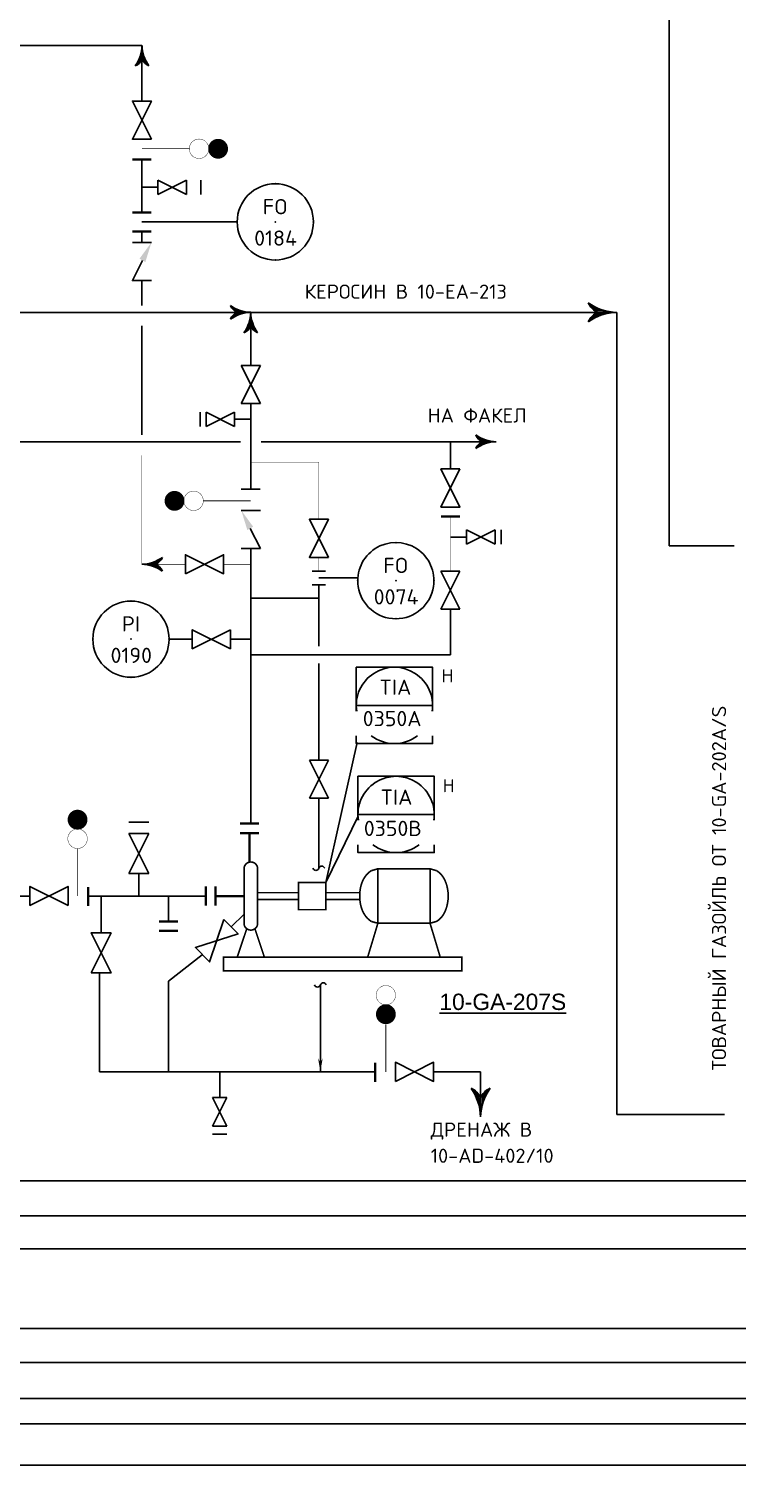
# Model space of a CAD drawing. Extents: x 78 to 490, y 181 to 404.
# Drawn here: x 243.93 to 250.44, y 185.82 to 199.01 of the extents above; entities that cross this region are included whole.
import ezdxf
from ezdxf.enums import TextEntityAlignment as Align

# ---------------------------------------------------------------- set-up
doc = ezdxf.new("R2010")
doc.units = 0
doc.linetypes.add('DASH', pattern=[0.15625, 0.09375, -0.0625])
doc.linetypes.add('SDASH', pattern=[0.09375, 0.046875, -0.046875])
doc.layers.get('0').update_dxf_attribs({"linetype": 'CONTINUOUS'})
for name, color, linetype in [('IN-ATTRIBS', 7, 'CONTINUOUS'), ('IN-INST-TAP', 7, 'CONTINUOUS'), ('IN-INSTRUMENT', 7, 'SDASH'), ('IN-MIN-PROC', 7, 'CONTINUOUS'), ('IN-TEXT', 51, 'CONTINUOUS')]:
    doc.layers.add(name, color=color, linetype=linetype)
doc.styles.add('ATTRIBS', font='SIMPLEX', dxfattribs={"width": 0.8, "height": 0.125})
doc.styles.add('HELV', font='HELV', dxfattribs={"height": 0.15})
doc.styles.add('NARROW', font='simplex', dxfattribs={"width": 0.75, "height": 0.1})
doc.styles.add('S1', font='simplex.shx')
doc.styles.add('SIMPLEX', font='SIMPLEX.shx')

# ---------------------------------------------------------------- blocks, each defined once
blk = doc.blocks.new('PE1')
for centre, start, end in [((-0.009, 0.027), 288.4319, 71.5681), ((0.009, -0.027), 108.4319, 251.5681)]:
    blk.add_arc(centre, 0.0284, start, end)
blk = doc.blocks.new('PH29')
at = {"layer": 'IN-ATTRIBS'}
for p in [(0, 0.25), (-0.25, 0), (0, 0), (0.25, 0), (0, -0.25)]:
    blk.add_point(p, dxfattribs=at)
at = {"layer": 'IN-ATTRIBS', "flags": 1}
for tag, style, width, p in [('IDNUM', 'ATTRIBS', 0.8, (0.0087, 0.5838)), ('DWGNO', 'ATTRIBS', 0.8, (0.0029, 0.4474)), ('FILENO', 'ATTRIBS', 0.8, (-0.003, 0.3111)), ('LOC', 'ATTRIBS', 0.8, (-0.0799, -0.422)), ('SIG', 'ATTRIBS', 0.8, (-0.0872, -0.5633)), ('INSTALL', 'ATTRIBS', 0.8, (-0.0872, -0.6994)), ('SERV', 'ATTRIBS', 0.8, (-0.0834, -0.8376)), ('DATE', 'ATTRIBS', 0.8, (-0.0881, -0.9694)), ('DES', 'NARROW', 0.75, (-0.0866, -1.1017)), ('CSYS', 'NARROW', 0.75, (-0.0866, -1.2425))]:
    blk.add_attdef(tag, text='', height=0.1, dxfattribs=dict(at, style=style, width=width)).set_placement(p, align=Align.CENTER)
at = {"layer": 'IN-ATTRIBS', "style": 'ATTRIBS', "flags": 1}
blk.add_attdef('SYSCDI', text='', height=0.1, dxfattribs=at).set_placement((-0.3125, 0.3125), align=Align.RIGHT)
at = {"layer": 'IN-ATTRIBS', "style": 'S1'}
for tag, p in [('XT', (0.3241, 0.2568)), ('A1', (0.3233, 0.1153)), ('A2', (0.3233, -0.0347)), ('A3', (0.3233, -0.1847)), ('RES', (0.3233, -0.3422))]:
    blk.add_attdef(tag, p, '', height=0.1, dxfattribs=at)
at = {"layer": 'IN-ATTRIBS', "style": 'ATTRIBS'}
blk.add_attdef('SYSCDV', text='', height=0.1, dxfattribs=at).set_placement((-0.3125, 0.1411), align=Align.RIGHT)
at = {"layer": 'IN-ATTRIBS', "style": 'S1'}
for tag, p in [('INSTTYPE', (-0.0002, 0.0499)), ('TAGNUM', (0.0019, -0.1561)), ('MD', (0.4017, -0.5655)), ('SZ', (0.4017, -0.6963))]:
    blk.add_attdef(tag, text='', height=0.1, dxfattribs=at).set_placement(p, align=Align.CENTER)

msp = doc.modelspace()

# ---------------------------------------------------------------- linework, layer by layer
at = {"color": 3, "linetype": 'Continuous'}
for p, q in [((249.816, 204.895), (249.816, 194.264)), ((240.973, 196.407), (245.848, 196.407)), ((245.973, 196.407), (249.161, 196.407)), ((245.973, 195.919), (245.973, 196.274)), ((245.972, 194.783), (245.973, 195.569)), ((245.973, 191.714), (245.973, 194.239)), ((250.413, 194.264), (249.816, 194.264)), ((243.001, 191.049), (243.945, 191.049)), ((245.561, 191.049), (244.48, 191.049)), ((245.217, 191.049), (245.217, 190.816))]:
    msp.add_line(p, q, dxfattribs=at)
at = {"color": 5, "linetype": 'Continuous'}
for p, q in [((244.973, 198.857), (235.576, 198.857)), ((244.973, 198.346), (244.973, 198.857)), ((244.973, 197.325), (244.973, 197.811)), ((244.973, 197.049), (244.973, 197.148)), ((244.973, 196.469), (244.973, 196.699)), ((244.973, 195.282), (244.973, 196.282)), ((243.098, 195.219), (245.879, 195.219)), ((246.067, 195.219), (248.101, 195.219)), ((247.807, 194.969), (247.807, 195.219)), ((246.598, 193.907), (246.598, 193.782)), ((246.598, 193.782), (245.973, 193.782)), ((246.598, 193.782), (246.598, 193.344)), ((247.807, 193.264), (247.807, 193.682)), ((245.973, 193.264), (247.807, 193.264)), ((246.598, 192.296), (246.598, 193.184)), ((246.598, 191.309), (246.598, 191.946)), ((244.598, 190.711), (244.598, 191.049)), ((245.911, 190.883), (245.792, 190.767)), ((245.528, 190.51), (245.218, 190.269)), ((245.528, 190.51), (245.218, 190.269)), ((244.585, 189.435), (244.585, 190.344)), ((245.218, 190.269), (245.218, 189.435)), ((246.612, 190.233), (246.612, 189.435)), ((246.612, 189.518), (246.612, 189.56)), ((247.116, 189.435), (244.585, 189.435)), ((248.083, 189.435), (247.651, 189.435)), ((248.083, 189.435), (248.083, 189.021))]:
    msp.add_line(p, q, dxfattribs=at)
at = {"color": 2}
for p, q in [((245.121, 197.555), (244.973, 197.555)), ((245.121, 197.621), (245.383, 197.49)), ((245.383, 197.621), (245.121, 197.49)), ((245.121, 197.49), (245.121, 197.621)), ((245.383, 197.49), (245.383, 197.621)), ((245.515, 197.49), (245.515, 197.621)), ((245.061, 197.049), (244.886, 197.049)), ((246.061, 195.569), (245.886, 195.919)), ((246.061, 195.919), (245.886, 195.569)), ((245.886, 195.919), (246.061, 195.919)), ((245.886, 195.569), (246.061, 195.569)), ((245.509, 195.492), (245.509, 195.36)), ((245.563, 195.492), (245.563, 195.36)), ((245.563, 195.36), (245.825, 195.492)), ((245.825, 195.36), (245.563, 195.492)), ((245.825, 195.492), (245.825, 195.36)), ((245.885, 194.783), (246.06, 194.783)), ((245.886, 194.589), (246.061, 194.589)), ((246.061, 194.239), (245.968, 194.424)), ((247.954, 194.41), (247.954, 194.279)), ((248.217, 194.279), (247.954, 194.41)), ((247.954, 194.279), (248.217, 194.41)), ((248.217, 194.41), (248.217, 194.279)), ((248.271, 194.41), (248.271, 194.279)), ((245.886, 194.239), (246.061, 194.239)), ((247.719, 194.032), (247.894, 194.032)), ((247.894, 193.682), (247.719, 194.032)), ((247.894, 194.032), (247.719, 193.682)), ((247.719, 193.682), (247.894, 193.682)), ((246.686, 192.296), (246.511, 191.946)), ((246.686, 191.946), (246.511, 192.296)), ((246.511, 192.296), (246.686, 192.296)), ((246.511, 191.946), (246.686, 191.946)), ((245.037, 191.728), (244.853, 191.728)), ((244.853, 191.623), (245.037, 191.256)), ((244.853, 191.256), (245.037, 191.623)), ((245.037, 191.623), (244.853, 191.623)), ((245.037, 191.256), (244.853, 191.256)), ((244.945, 191.256), (244.945, 191.049)), ((245.689, 189.199), (245.689, 189.435)), ((245.754, 188.936), (245.623, 189.199)), ((245.754, 189.199), (245.623, 188.936)), ((245.623, 189.199), (245.754, 189.199)), ((245.623, 188.936), (245.754, 188.936)), ((245.623, 188.862), (245.754, 188.862))]:
    msp.add_line(p, q, dxfattribs=at)
at = {"color": 7, "linetype": 'Continuous'}
for p, q in [((249.161, 196.407), (249.335, 196.407)), ((246.942, 192.799), (247.642, 192.799)), ((246.957, 191.798), (247.657, 191.798))]:
    msp.add_line(p, q, dxfattribs=at)
at = {"color": 3}
for p, q in [((249.335, 196.407), (249.335, 189.044)), ((249.335, 189.044), (250.322, 189.044)), ((224.197, 188.436), (250.53, 188.436)), ((224.197, 188.115), (277.724, 188.115)), ((223.995, 187.811), (277.719, 187.811)), ((116.38, 187.08), (277.715, 187.08)), ((116.213, 186.766), (277.81, 186.766)), ((106.748, 186.436), (278.396, 186.436))]:
    msp.add_line(p, q, dxfattribs=at)
at = {"color": 7}
for p in [(246.95, 192.459), (246.959, 191.783)]:
    msp.add_line(p, (246.661, 191.174), dxfattribs=at)
at = {"color": 6}
for p, q in [((247.14, 191.299), (247.14, 190.799)), ((247.619, 190.799), (247.619, 191.299)), ((79.948, 185.824), (463.566, 185.824))]:
    msp.add_line(p, q, dxfattribs=at)
at = {"color": 5}
msp.add_line((105.865, 186.205), (278.747, 186.205), dxfattribs=at)
at = {"color": 5, "linetype": 'Continuous'}
for points in [[(244.975, 198.857, 0.150368), (245.037, 198.67)], [(244.975, 198.732, -0.206864), (244.912, 198.67)], [(244.975, 198.732, 0.206864), (245.037, 198.67)], [(248.101, 195.219, -0.206864), (248.038, 195.282)], [(248.226, 195.219, 0.150368), (248.038, 195.157)], [(248.101, 195.219, 0.206864), (248.038, 195.157)], [(244.973, 194.094, 0.150368), (245.161, 194.157)], [(245.098, 194.094, 0.206864), (245.161, 194.157)], [(245.098, 194.094, -0.206864), (245.161, 194.032)], [(248.083, 189.196, 0.206864), (247.996, 189.284)], [(248.083, 189.021, -0.150368), (248.171, 189.284)], [(248.083, 189.196, -0.206864), (248.171, 189.284)]]:
    msp.add_lwpolyline(points, format="xyb", dxfattribs=at)
at = {"color": 2}
for points in [[(245.061, 197.996), (244.886, 198.346), (245.061, 198.346), (244.886, 197.996)], [(247.894, 194.969), (247.719, 194.619), (247.894, 194.619), (247.719, 194.969)], [(246.686, 194.157), (246.511, 194.507), (246.686, 194.507), (246.511, 194.157)], [(245.373, 194.007), (245.723, 194.182), (245.723, 194.007), (245.373, 194.182)], [(245.786, 193.494), (245.436, 193.319), (245.436, 193.494), (245.786, 193.319)], [(244.295, 190.963), (243.945, 191.138), (243.945, 190.963), (244.295, 191.138)], [(245.727, 190.833), (245.593, 190.444), (245.464, 190.576), (245.856, 190.701)], [(244.506, 190.344), (244.69, 190.711), (244.506, 190.711), (244.69, 190.344)], [(247.301, 189.348), (247.651, 189.523), (247.651, 189.348), (247.301, 189.523)]]:
    msp.add_lwpolyline(points, close=True, dxfattribs=at)
for points, const_width in [([(245.498, 197.998, 1), (245.498, 197.819, 1)], 0.0035), ([(245.673, 197.954, 1), (245.673, 197.863, 1)], 0.091), ([(245.273, 194.722, -1), (245.273, 194.631, -1)], 0.091), ([(245.448, 194.766, -1), (245.448, 194.588, -1)], 0.0035), ([(244.428, 191.75, -1), (244.337, 191.75, -1)], 0.091), ([(244.472, 191.575, -1), (244.293, 191.575, -1)], 0.0035), ([(247.124, 190.139, -1), (247.302, 190.139, -1)], 0.0035), ([(247.168, 189.964, -1), (247.259, 189.964, -1)], 0.091)]:
    msp.add_lwpolyline(points, format="xyb", close=True, dxfattribs=dict(at, const_width=const_width))
for points, const_width in [([(244.886, 197.811), (245.061, 197.811)], 0.021), ([(245.411, 197.909), (244.973, 197.909)], 0.007), ([(244.886, 197.324), (245.061, 197.324)], 0.021), ([(244.886, 197.149), (245.061, 197.149)], 0.021), ([(245.536, 194.677), (245.973, 194.677)], 0.007), ([(247.894, 194.532), (247.719, 194.532)], 0.021), ([(246.661, 194.032), (246.536, 194.032)], 0.015), ([(246.661, 193.907), (246.536, 193.907)], 0.015), ([(244.383, 191.488), (244.383, 191.05)], 0.007), ([(244.48, 191.133), (244.48, 190.958)], 0.021), ([(245.561, 190.962), (245.561, 191.137)], 0.021), ([(245.13, 190.816), (245.305, 190.816)], 0.021), ([(245.13, 190.729), (245.305, 190.729)], 0.021), ([(247.213, 189.871), (247.213, 189.435)], 0.007), ([(247.116, 189.518), (247.116, 189.343)], 0.021)]:
    msp.add_lwpolyline(points, dxfattribs=dict(at, const_width=const_width))
msp.add_lwpolyline([(245.061, 196.699), (244.886, 196.699), (244.978, 196.884)], dxfattribs=at)
for points in [[(249.335, 196.407, -0.150368), (249.072, 196.494)], [(249.16, 196.407, -0.206864), (249.072, 196.494)], [(249.16, 196.407, 0.206864), (249.072, 196.319)]]:
    msp.add_lwpolyline(points, format="xyb")
at = {"color": 3, "linetype": 'Continuous'}
for points in [[(245.848, 196.407, -0.206864), (245.786, 196.469)], [(245.973, 196.407, 0.150368), (245.786, 196.344)], [(245.848, 196.407, 0.206864), (245.786, 196.344)], [(245.973, 196.407, 0.150368), (246.036, 196.219)], [(245.973, 196.282, -0.206864), (245.911, 196.219)], [(245.973, 196.282, 0.206864), (246.036, 196.219)]]:
    msp.add_lwpolyline(points, format="xyb", dxfattribs=at)
at = {"color": 5, "linetype": 'Continuous'}
for points, const_width in [([(244.973, 194.094), (244.973, 195.094)], 0.005), ([(245.973, 195.032), (246.598, 195.032), (246.598, 194.507)], 0.005), ([(247.807, 194.532), (247.807, 194.032)], 0.005), ([(246.598, 194.157), (246.598, 194.032)], 0.005), ([(245.373, 194.094), (244.973, 194.094)], 0.007), ([(245.973, 194.094), (245.723, 194.094)], 0.007)]:
    msp.add_lwpolyline(points, dxfattribs=dict(at, const_width=const_width))
at = {"color": 7}
for points in [[(247.642, 192.746), (247.642, 193.149), (246.942, 193.149), (246.942, 192.746)], [(246.942, 192.521), (246.942, 192.449), (247.642, 192.449), (247.642, 192.521)], [(247.657, 191.744), (247.657, 192.148), (246.957, 192.148), (246.957, 191.744)], [(246.957, 191.52), (246.957, 191.448), (247.657, 191.448), (247.657, 191.52)]]:
    msp.add_lwpolyline(points, dxfattribs=at)
at = {"color": 7, "const_width": 0.021}
msp.add_lwpolyline([(245.874, 191.714), (246.049, 191.714)], dxfattribs=at)
at = {"color": 6}
for points, const_width in [([(245.874, 191.627), (246.049, 191.627)], 0.021), ([(245.961, 191.364), (245.961, 191.627)], 0.021), ([(245.648, 190.962), (245.648, 191.137)], 0.021), ([(246.036, 191.08), (246.411, 191.08)], 0.015), ([(246.978, 191.08), (246.661, 191.08)], 0.015), ([(245.911, 191.049), (245.648, 191.049)], 0.021), ([(246.036, 191.018), (246.411, 191.018)], 0.015), ([(246.978, 191.018), (246.661, 191.018)], 0.015), ([(245.936, 190.749), (245.848, 190.487)], 0.015), ([(246.011, 190.749), (246.098, 190.487)], 0.015), ([(247.14, 190.799), (247.046, 190.487)], 0.015), ([(247.619, 190.799), (247.713, 190.487)], 0.015)]:
    msp.add_lwpolyline(points, dxfattribs=dict(at, const_width=const_width))
at = {"color": 6, "const_width": 0.015}
for points in [[(245.911, 191.299), (245.911, 190.799, 1), (246.036, 190.799), (246.036, 191.299, 1)], [(247.14, 191.299), (247.08, 191.282, 0.107118), (247.022, 191.226, 0.079807), (246.986, 191.149, 0.067453), (246.973, 191.049, 0.067453), (246.986, 190.95, 0.079807), (247.022, 190.872, 0.107118), (247.08, 190.816), (247.14, 190.799), (247.619, 190.799), (247.679, 190.816, 0.107118), (247.737, 190.872, 0.079807), (247.772, 190.95, 0.067453), (247.786, 191.049, 0.067453), (247.772, 191.149, 0.079807), (247.737, 191.226, 0.107118), (247.679, 191.282), (247.619, 191.299)]]:
    msp.add_lwpolyline(points, format="xyb", close=True, dxfattribs=at)
for points in [[(246.411, 190.924), (246.661, 190.924), (246.661, 191.174), (246.411, 191.174)], [(245.723, 190.362), (247.911, 190.362), (247.911, 190.487), (245.723, 190.487)]]:
    msp.add_lwpolyline(points, close=True, dxfattribs=at)
msp.add_circle((246.198, 197.237), 0.35)
at = {"color": 7}
msp.add_circle((244.873, 193.407), 0.35, dxfattribs=at)
at = {"color": 5, "linetype": 'Continuous'}
for centre, radius, start, end in [((244.639, 198.865), 0.336, 324.4623, 358.6678), ((248.234, 195.555), 0.336, 234.4623, 268.6678), ((244.965, 193.758), 0.336, 54.4623, 88.6678), ((247.613, 189.01), 0.47, 1.3322, 35.5377)]:
    msp.add_arc(centre, radius, start, end, dxfattribs=at)
at = {"color": 3, "linetype": 'Continuous'}
for centre, start, end in [((245.981, 196.743), 234.4623, 268.6678), ((245.637, 196.415), 324.4623, 358.6678)]:
    msp.add_arc(centre, 0.336, start, end, dxfattribs=at)
msp.add_arc((249.346, 195.937), 0.47, 91.3322, 125.5377)
at = {"color": 7}
for centre, start, end in [((247.292, 192.799), 351.1529, 188.8471), ((247.292, 192.799), 232.6037, 307.3963), ((247.307, 191.798), 351.1529, 188.8471), ((247.307, 191.798), 232.6037, 307.3963)]:
    msp.add_arc(centre, 0.35, start, end, dxfattribs=at)
at = {"color": 5, "linetype": 'Continuous'}
for points in [[(244.975, 198.857), (244.975, 198.732), (244.971, 198.817), (244.967, 198.716)], [(244.975, 198.857), (244.975, 198.732), (244.978, 198.817), (244.983, 198.716)], [(244.951, 198.74), (244.943, 198.688), (244.933, 198.704), (244.928, 198.678)], [(244.963, 198.778), (244.956, 198.701), (244.951, 198.74), (244.943, 198.688)], [(244.971, 198.817), (244.967, 198.716), (244.963, 198.778), (244.956, 198.701)], [(244.978, 198.817), (244.983, 198.716), (244.986, 198.778), (244.993, 198.701)], [(244.986, 198.778), (244.993, 198.701), (244.999, 198.74), (245.006, 198.688)], [(244.999, 198.74), (245.006, 198.688), (245.016, 198.704), (245.021, 198.678)], [(244.933, 198.704), (244.928, 198.678), (244.912, 198.67)], [(245.016, 198.704), (245.021, 198.678), (245.037, 198.67)], [(248.072, 195.26), (248.046, 195.266), (248.038, 195.282)], [(248.072, 195.178), (248.046, 195.173), (248.038, 195.157)], [(248.109, 195.243), (248.057, 195.251), (248.072, 195.26), (248.046, 195.266)], [(248.109, 195.195), (248.057, 195.188), (248.072, 195.178), (248.046, 195.173)], [(248.147, 195.231), (248.07, 195.238), (248.109, 195.243), (248.057, 195.251)], [(248.147, 195.208), (248.07, 195.201), (248.109, 195.195), (248.057, 195.188)], [(248.186, 195.223), (248.085, 195.227), (248.147, 195.231), (248.07, 195.238)], [(248.186, 195.216), (248.085, 195.211), (248.147, 195.208), (248.07, 195.201)], [(248.226, 195.219), (248.101, 195.219), (248.186, 195.223), (248.085, 195.227)], [(248.226, 195.219), (248.101, 195.219), (248.186, 195.216), (248.085, 195.211)], [(245.013, 194.098), (245.114, 194.102), (245.052, 194.106), (245.129, 194.113)], [(245.052, 194.106), (245.129, 194.113), (245.09, 194.118), (245.142, 194.126)], [(245.09, 194.118), (245.142, 194.126), (245.127, 194.135), (245.152, 194.141)], [(245.127, 194.135), (245.152, 194.141), (245.161, 194.157)], [(244.973, 194.094), (245.098, 194.094), (245.013, 194.098), (245.114, 194.102)], [(244.973, 194.094), (245.098, 194.094), (245.013, 194.091), (245.114, 194.086)], [(245.013, 194.091), (245.114, 194.086), (245.052, 194.083), (245.129, 194.076)], [(245.052, 194.083), (245.129, 194.076), (245.09, 194.07), (245.142, 194.063)], [(245.09, 194.07), (245.142, 194.063), (245.127, 194.053), (245.152, 194.048)], [(245.127, 194.053), (245.152, 194.048), (245.161, 194.032)], [(246.612, 189.518), (246.591, 189.56), (246.612, 189.518), (246.612, 189.435)], [(246.612, 189.518), (246.633, 189.56), (246.612, 189.518), (246.612, 189.435)], [(248.026, 189.236), (248.019, 189.273), (247.996, 189.284)], [(248.05, 189.186), (248.039, 189.258), (248.026, 189.236), (248.019, 189.273)], [(248.067, 189.132), (248.057, 189.24), (248.05, 189.186), (248.039, 189.258)], [(248.079, 189.077), (248.072, 189.219), (248.067, 189.132), (248.057, 189.24)], [(248.088, 189.077), (248.095, 189.219), (248.099, 189.132), (248.109, 189.24)], [(248.099, 189.132), (248.109, 189.24), (248.117, 189.186), (248.127, 189.258)], [(248.117, 189.186), (248.127, 189.258), (248.141, 189.236), (248.148, 189.273)], [(248.141, 189.236), (248.148, 189.273), (248.171, 189.284)], [(248.083, 189.021), (248.083, 189.196), (248.079, 189.077), (248.072, 189.219)], [(248.083, 189.021), (248.083, 189.196), (248.088, 189.077), (248.095, 189.219)]]:
    msp.add_solid(points, dxfattribs=at)
at = {"color": 2}
for points in [[(245.005, 196.869), (245.061, 197.049), (244.951, 196.899)], [(245.941, 194.409), (245.886, 194.589), (245.995, 194.439)]]:
    msp.add_solid(points, dxfattribs=at)
for points in [[(249.12, 196.464), (249.084, 196.472), (249.072, 196.494)], [(249.12, 196.349), (249.084, 196.342), (249.072, 196.319)], [(249.171, 196.44), (249.098, 196.451), (249.12, 196.464), (249.084, 196.472)], [(249.171, 196.373), (249.098, 196.363), (249.12, 196.349), (249.084, 196.342)], [(249.224, 196.423), (249.116, 196.433), (249.171, 196.44), (249.098, 196.451)], [(249.224, 196.391), (249.116, 196.381), (249.171, 196.373), (249.098, 196.363)], [(249.279, 196.411), (249.137, 196.418), (249.224, 196.423), (249.116, 196.433)], [(249.279, 196.402), (249.137, 196.396), (249.224, 196.391), (249.116, 196.381)], [(249.335, 196.407), (249.16, 196.407), (249.279, 196.411), (249.137, 196.418)], [(249.335, 196.407), (249.16, 196.407), (249.279, 196.402), (249.137, 196.396)]]:
    msp.add_solid(points)
at = {"color": 3, "linetype": 'Continuous'}
for points in [[(245.819, 196.448), (245.794, 196.453), (245.786, 196.469)], [(245.819, 196.366), (245.794, 196.361), (245.786, 196.344)], [(245.856, 196.431), (245.804, 196.438), (245.819, 196.448), (245.794, 196.453)], [(245.856, 196.383), (245.804, 196.375), (245.819, 196.366), (245.794, 196.361)], [(245.894, 196.418), (245.817, 196.425), (245.856, 196.431), (245.804, 196.438)], [(245.894, 196.395), (245.817, 196.388), (245.856, 196.383), (245.804, 196.375)], [(245.933, 196.41), (245.832, 196.415), (245.894, 196.418), (245.817, 196.425)], [(245.933, 196.403), (245.832, 196.399), (245.894, 196.395), (245.817, 196.388)], [(245.973, 196.407), (245.848, 196.407), (245.933, 196.41), (245.832, 196.415)], [(245.973, 196.407), (245.848, 196.407), (245.933, 196.403), (245.832, 196.399)], [(245.97, 196.367), (245.965, 196.266), (245.962, 196.328), (245.954, 196.251)], [(245.973, 196.407), (245.973, 196.282), (245.97, 196.367), (245.965, 196.266)], [(245.973, 196.407), (245.973, 196.282), (245.976, 196.367), (245.981, 196.266)], [(245.976, 196.367), (245.981, 196.266), (245.984, 196.328), (245.992, 196.251)], [(245.932, 196.253), (245.927, 196.227), (245.911, 196.219)], [(245.949, 196.29), (245.942, 196.238), (245.932, 196.253), (245.927, 196.227)], [(245.962, 196.328), (245.954, 196.251), (245.949, 196.29), (245.942, 196.238)], [(245.984, 196.328), (245.992, 196.251), (245.997, 196.29), (246.004, 196.238)], [(245.997, 196.29), (246.004, 196.238), (246.014, 196.253), (246.019, 196.227)], [(246.014, 196.253), (246.019, 196.227), (246.036, 196.219)]]:
    msp.add_solid(points, dxfattribs=at)
at = {"layer": 'IN-INST-TAP'}
msp.add_line((244.973, 197.237), (245.848, 197.237), dxfattribs=at)
at = {"layer": 'IN-INST-TAP', "color": 7}
msp.add_line((245.436, 193.407), (245.223, 193.407), dxfattribs=at)
at = {"layer": 'IN-MIN-PROC', "color": 7}
for p, q in [((245.825, 195.426), (245.973, 195.426)), ((247.954, 194.344), (247.807, 194.344)), ((246.598, 193.969), (246.959, 193.969)), ((245.973, 193.407), (245.786, 193.407))]:
    msp.add_line(p, q, dxfattribs=at)
for start, end in [(351.1529, 188.8471), (188.8471, 351.1529)]:
    msp.add_arc((247.305, 193.944), 0.35, start, end, dxfattribs=at)

# ---------------------------------------------------------------- block references
at = {"color": 5, "linetype": 'Continuous', "xscale": -1, "rotation": 89.99999999999623}
for p in [(246.598, 191.304), (246.612, 190.233)]:
    msp.add_blockref('PE1', p, dxfattribs=at)
at = {"layer": 'IN-INSTRUMENT', "xscale": 1.4, "yscale": 1.4, "zscale": 1.4}
msp.add_blockref('PH29', (246.198, 197.237), dxfattribs=at).add_auto_attribs({'INSTTYPE': 'FO', 'TAGNUM': '0184'})
at = {"layer": 'IN-INSTRUMENT', "color": 7, "xscale": 1.4, "yscale": 1.4, "zscale": 1.4}
for p, values in [((247.305, 193.944), {'INSTTYPE': 'FO', 'TAGNUM': '0074'}), ((244.873, 193.407), {'INSTTYPE': 'PI', 'TAGNUM': '0190'})]:
    msp.add_blockref('PH29', p, dxfattribs=at).add_auto_attribs(values)

# ---------------------------------------------------------------- texts
at = {"color": 1, "linetype": 'Continuous', "style": 'SIMPLEX'}
for s, p in [('КЕРОСИН В 10-ЕА-213', (246.468, 196.532)), ('НА ФАКЕЛ', (247.597, 195.395)), ('ДРЕНАЖ В', (247.625, 188.84)), ('10-AD-402/10', (247.625, 188.6))]:
    msp.add_text(s, height=0.13, dxfattribs=at).set_placement(p)
at = {"color": 7, "linetype": 'Continuous', "style": 'SIMPLEX'}
for p in [(247.725, 193.011), (247.736, 192.002)]:
    msp.add_text('H', height=0.12, dxfattribs=at).set_placement(p)
at = {"linetype": 'DASH', "style": 'SIMPLEX'}
for s, p in [('TIA', (247.154, 192.896)), ('0350A', (247.001, 192.608)), ('TIA', (247.164, 191.887)), ('0350B', (247.011, 191.6))]:
    msp.add_text(s, height=0.14, dxfattribs=at).set_placement(p)
at = {"color": 1, "linetype": 'Continuous', "style": 'SIMPLEX'}
msp.add_text('ТОВАРНЫЙ ГАЗОЙЛЬ ОТ 10-GA-202A/S', height=0.13, rotation=90, dxfattribs=at).set_placement((250.338, 189.448))
at = {"layer": 'IN-TEXT', "color": 4, "style": 'HELV'}
msp.add_text('%%u10-GA-207S', height=0.15, dxfattribs=at).set_placement((248.287, 190.003), align=Align.CENTER)

doc.saveas('drawing.dxf')
